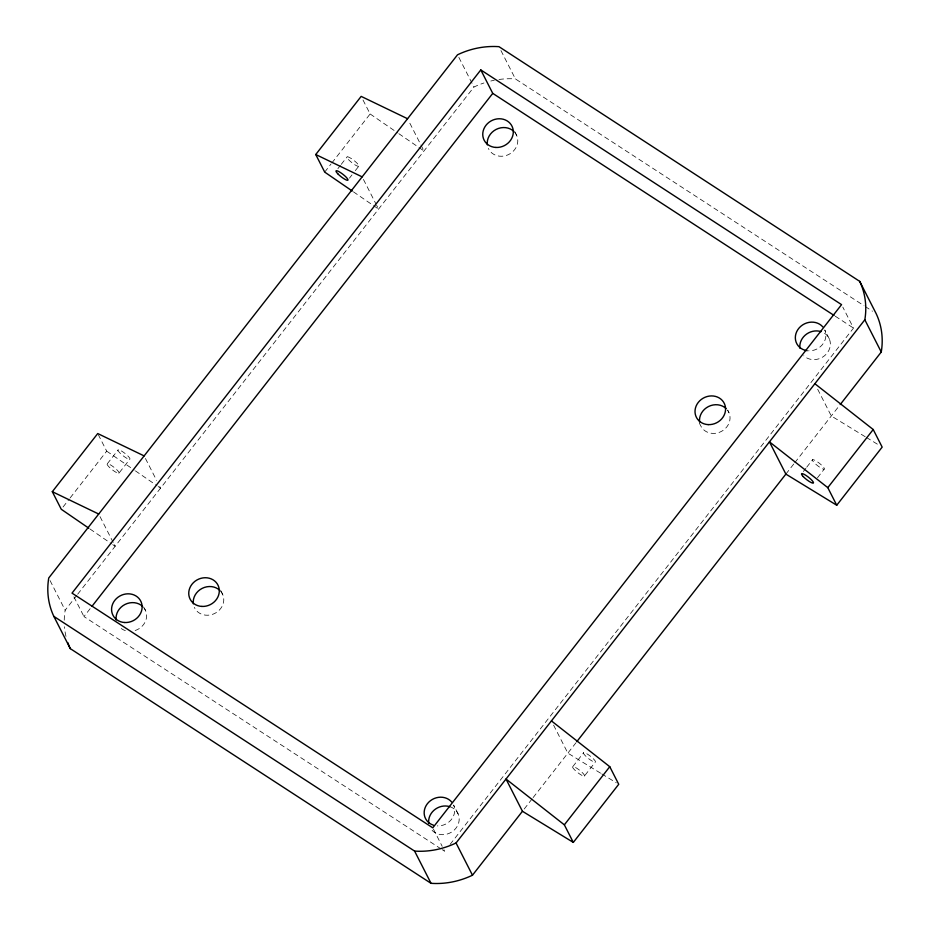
<?xml version="1.0" encoding="UTF-8"?>
<svg xmlns="http://www.w3.org/2000/svg" width="930" height="930" viewBox="0 0 930 930"><rect width="100%" height="100%" fill="white"/><g stroke="black" fill="none" stroke-linecap="round" stroke-linejoin="round"><path stroke-width="0.7" stroke-dasharray="4.65 3.49" d="M63.054 507.001L69.285 499.015M70.18 497.875L106.694 451.143L98.371 434.81M324.709 172.108L330.941 164.122M331.836 162.982L370.128 113.972L361.805 97.638M107.31 463.768L118.203 449.818M337.904 168.632L340.415 165.412M341.252 164.343L347.123 156.821M118.877 473.254A7.533 1.511 38 0 0 111.6 465.581A7.533 1.511 38 0 0 108.798 466.697A7.533 1.511 38 0 0 118.877 473.254L129.782 459.304A7.533 1.511 38 0 0 122.504 451.631A7.533 1.511 38 0 0 119.703 452.747A7.533 1.511 38 0 0 129.782 459.304M349.471 178.118L351.993 174.898M355.341 170.608L358.701 166.307A7.533 1.511 38 0 0 351.424 158.635A7.533 1.511 38 0 0 348.622 159.751A7.533 1.511 38 0 0 358.701 166.307M64.24 620.159A76.818 69.099 -27 0 1 65.17 610.22L76.772 595.374M77.667 594.235L473.951 87.025A76.818 69.099 -27 0 1 483.937 82.979M441.076 848.916L83.967 616.578L91.117 607.418M450.085 844.417L853.508 328.081L842.813 307.098M524.218 808.995L532.227 798.731M533.123 797.591L575.903 742.849M785.873 474.102L793.894 463.838M794.778 462.698L839.325 405.689M572.799 766.622L583.691 752.661M803.392 471.475L805.903 468.255M806.74 467.186L812.611 459.676M584.365 776.108A7.533 1.511 38 0 0 577.088 768.436A7.533 1.511 38 0 0 574.287 769.552A7.533 1.511 38 0 0 584.365 776.108L595.27 762.158A7.533 1.511 38 0 0 587.993 754.474A7.533 1.511 38 0 0 585.191 755.602A7.533 1.511 38 0 0 595.27 762.158M817.482 477.753L824.189 469.162A7.533 1.511 38 0 0 816.912 461.489A7.533 1.511 38 0 0 814.11 462.605A7.533 1.511 38 0 0 824.189 469.162M865.214 436.728L831.292 415.966L816.842 387.589M866.423 437.46L879.745 445.621M600.559 773.156L567.858 753.137L553.397 724.761M601.768 773.9L616.311 782.793M500.945 50.545L515.394 78.91L864.005 305.714M865.214 306.505L872.503 311.248M835.28 316.223L853.508 328.081M442.285 849.706L444.714 851.287L442.831 847.579M370.128 113.972L397.656 132.885M398.854 133.699L423.987 150.974L408.875 121.307M353.435 191.836L378.568 209.099L376.603 205.239M106.694 451.143L134.222 470.057M135.42 470.882L156.961 485.681M158.158 486.495L160.553 488.145L159.239 485.565M90.001 529.007L111.542 543.806M112.739 544.631L115.134 546.282L113.82 543.701M829.258 338.764L824.771 329.976A15.589 14.02 -27 0 1 808.484 350.819M727.655 410.06L728.934 412.571M699.325 423.057L700.604 425.58A15.589 14.02 -27 0 0 721.715 431.253A15.589 14.02 -27 0 0 727.725 410.444M514.755 131.63L516.673 135.408M458.839 57.358L473.951 87.025M363.456 179.444L375.941 203.949M458.083 813.831L453.596 805.043A15.589 14.02 -27 0 1 437.309 825.887M433.403 829.072L442.203 846.346M220.747 590.608L222.665 594.386M145.44 458.478L156.612 480.403M100.022 516.615L113.158 542.411M144.22 607.953L145.499 610.464M73.9 596.827L83.967 616.578M50.057 580.564L65.17 610.22M490.831 81.015A76.818 69.099 -27 0 1 494.318 80.259M498.992 79.48A76.818 69.099 -27 0 1 515.394 78.91M449.876 806.682A15.589 14.02 -27 0 1 455.956 828.177A15.589 14.02 -27 0 1 431.718 829.932M824.492 333.231A15.589 14.02 -27 0 1 826.27 354.121A15.589 14.02 -27 0 1 803.741 355.76M220.701 591.294A15.589 14.02 -27 0 1 216.027 612.731A15.589 14.02 -27 0 1 194.335 607.383M514.709 132.316A15.589 14.02 -27 0 1 510.047 153.752A15.589 14.02 -27 0 1 488.355 148.405M65.984 636.411A76.818 69.099 -27 0 1 64.449 626.739M143.534 607.371A15.589 14.02 -27 0 1 133.211 631.017M125.376 630.621A15.589 14.02 -27 0 1 119.145 626.564"/><path stroke-width="1.4" d="M88.803 528.182L61.275 509.28L52.313 491.691L97.731 433.554L144.127 455.898M352.238 191.01L324.709 172.108L315.747 154.519L361.166 96.383L407.561 118.726M480.798 69.924L72.017 593.131L432.776 827.828L841.557 304.633L480.798 69.924L492.749 93.372L834.071 315.433M92.012 606.267L492.749 93.372M53.847 616.381L414.606 851.09A76.818 69.099 -27 0 0 456.049 842.975L864.83 319.781A76.818 69.099 -27 0 0 859.727 281.383L498.968 46.674A76.818 69.099 -27 0 0 457.525 54.789L48.744 577.983A76.818 69.099 -27 0 0 53.847 616.381L70.273 648.617L431.032 883.326A76.818 69.099 -27 0 0 472.475 875.211L522.439 811.274L506.013 779.026L564.347 824.829L573.31 842.406L618.729 784.281L609.766 766.692L551.432 720.901M576.786 741.698L785.873 474.102L769.447 441.855L827.793 487.646L836.744 505.234L882.163 447.109L873.212 429.521L814.866 383.718M840.22 404.55L881.256 352.017A76.818 69.099 -27 0 0 876.153 313.619L859.727 281.383M564.347 824.829L609.766 766.692M827.793 487.646L873.212 429.521M315.747 154.519L362.142 176.863M52.313 491.691L98.708 514.034M785.873 474.102L836.744 505.234M522.439 811.274L573.31 842.406M864.83 319.781L881.256 352.017M456.049 842.975L472.475 875.211M414.606 851.09L431.032 883.326M807.182 350.691A15.589 14.02 -27 0 1 797.789 329.72A15.589 14.02 -27 0 1 822.806 326.883M433.473 825.189A15.589 14.02 -27 0 1 427.393 803.706A15.589 14.02 -27 0 1 451.631 801.951M428.753 823.306A15.589 14.02 -27 0 1 449.876 806.682M799.928 348.239A15.589 14.02 -27 0 1 821.051 331.615M699.604 422.034A15.589 14.02 -27 0 1 708.439 406.561A15.589 14.02 -27 0 1 726.132 408.584M193.335 603.849A15.589 14.02 -27 0 1 202.159 588.376A15.589 14.02 -27 0 1 219.852 590.399M487.343 144.871A15.589 14.02 -27 0 1 496.178 129.398A15.589 14.02 -27 0 1 513.872 131.421M70.273 648.617A76.818 69.099 -27 0 1 67.82 642.63M116.169 619.938A15.589 14.02 -27 0 1 124.992 604.465A15.589 14.02 -27 0 1 142.697 606.488M708.172 424.615A15.589 14.02 -27 0 0 724.458 403.771A15.589 14.02 -27 0 0 698.244 402.446A15.589 14.02 -27 0 0 708.172 424.615M495.911 147.452A15.589 14.02 -27 0 0 512.198 126.608A15.589 14.02 -27 0 0 485.983 125.283A15.589 14.02 -27 0 0 495.911 147.452M201.903 606.43A15.589 14.02 -27 0 0 218.19 585.586A15.589 14.02 -27 0 0 191.975 584.261A15.589 14.02 -27 0 0 201.903 606.43M124.736 622.519A15.589 14.02 -27 0 0 141.023 601.675A15.589 14.02 -27 0 0 114.809 600.338A15.589 14.02 -27 0 0 124.736 622.519M337.718 173.712A7.533 1.511 38 0 0 347.797 180.269A7.533 1.511 38 0 0 340.52 172.585A7.533 1.511 38 0 0 337.718 173.712M803.206 476.555A7.533 1.511 38 0 0 813.285 483.112A7.533 1.511 38 0 0 806.008 475.439A7.533 1.511 38 0 0 803.206 476.555"/></g></svg>
